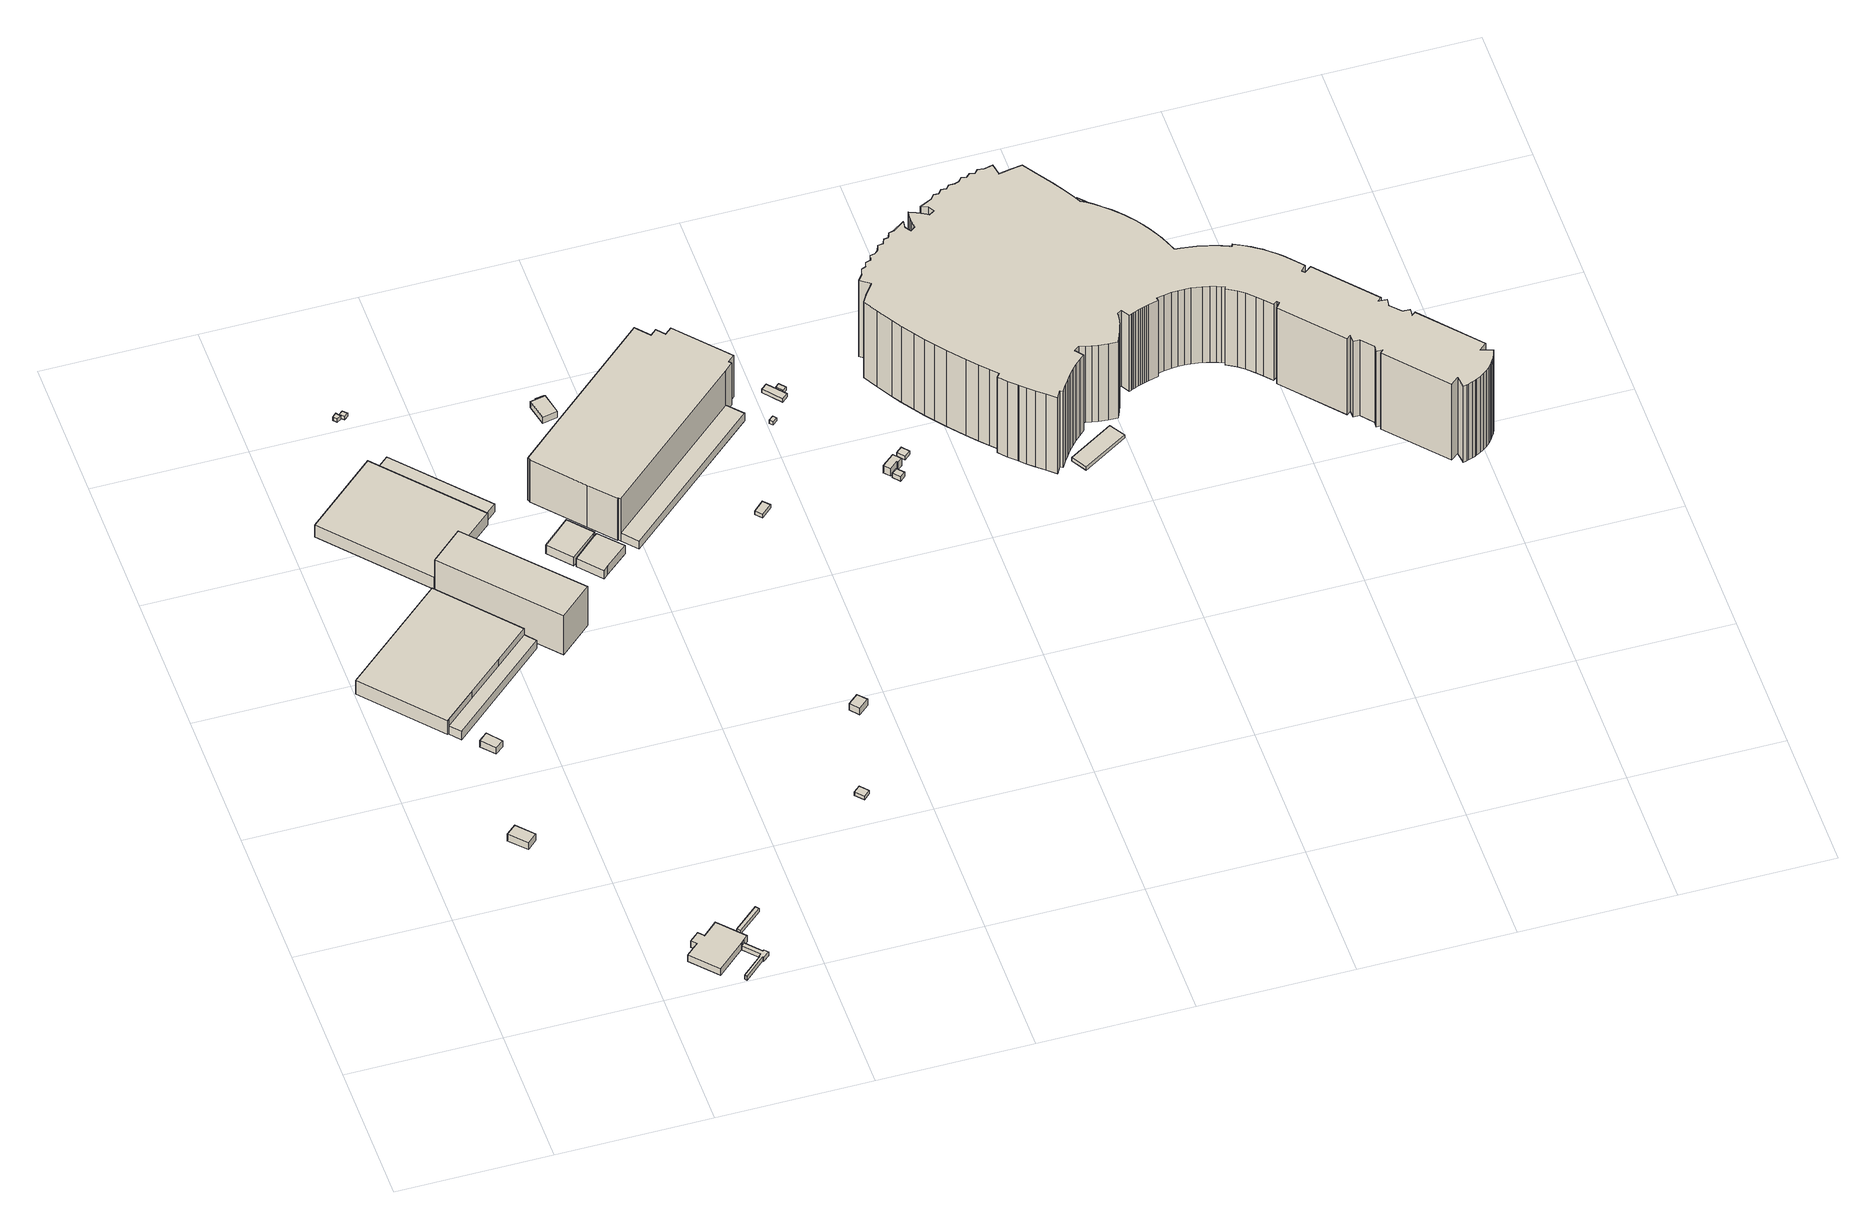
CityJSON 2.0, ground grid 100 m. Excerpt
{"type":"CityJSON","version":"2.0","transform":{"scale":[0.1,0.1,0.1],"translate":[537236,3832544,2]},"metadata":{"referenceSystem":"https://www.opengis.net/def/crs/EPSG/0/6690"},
"CityObjects":{
"building1":{"type":"Building","attributes":{"計測周辺長":45.68,"1/2500図郭":73,"区名":"住之江区","町丁目名称":"南港北３丁目","街区番号":1,"class":"3001","usage":"431","measuredHeight":6,"storeysAboveGround":2,"BuildingDetailAttribute.buildingRoofEdgeArea":121.88,"BuildingDetailAttribute.buildingStructureType":"610","BuildingDetailAttribute.buildingStructureOrgType":"2","BuildingDetailAttribute.detailedUsage":"1720","BuildingDetailAttribute.specifiedBuildingCoverageRate":0.6,"BuildingDetailAttribute.surveyYear":2017,"BuildingHighTideRiskAttribute.description":"1","BuildingHighTideRiskAttribute.rank":"2","BuildingHighTideRiskAttribute.depth":1.26,"BuildingIDAttribute.prefecture":"27","BuildingIDAttribute.city":"27125"},"geometry":[{"type":"Solid","lod":"1","boundaries":[[[[0,1,2,3]],[[2,4,5,3]],[[1,6,4,2]],[[0,7,6,1]],[[3,5,7,0]],[[4,6,7,5]]]]}]},
"building2":{"type":"Building","attributes":{"計測周辺長":37.63,"1/2500図郭":73,"区名":"住之江区","町丁目名称":"南港北２丁目","街区番号":3,"class":"3001","usage":"431","measuredHeight":5.5,"storeysAboveGround":2,"BuildingDetailAttribute.buildingRoofEdgeArea":83.5,"BuildingDetailAttribute.buildingStructureType":"610","BuildingDetailAttribute.buildingStructureOrgType":"2","BuildingDetailAttribute.detailedUsage":"1720","BuildingDetailAttribute.specifiedBuildingCoverageRate":0.6,"BuildingDetailAttribute.surveyYear":2017,"BuildingHighTideRiskAttribute.description":"1","BuildingHighTideRiskAttribute.rank":"2","BuildingHighTideRiskAttribute.depth":1.19,"BuildingIDAttribute.prefecture":"27","BuildingIDAttribute.city":"27125"},"geometry":[{"type":"Solid","lod":"1","boundaries":[[[[8,9,10,11]],[[10,12,13,11]],[[9,14,12,10]],[[8,15,14,9]],[[11,13,15,8]],[[12,14,15,13]]]]}]},
"building3":{"type":"Building","attributes":{"計測周辺長":321.58,"1/2500図郭":73,"区名":"住之江区","町丁目名称":"南港北２丁目","街区番号":3,"class":"3001","usage":"431","measuredHeight":12,"storeysAboveGround":1,"BuildingDetailAttribute.buildingRoofEdgeArea":6398.14,"BuildingDetailAttribute.buildingStructureType":"610","BuildingDetailAttribute.buildingStructureOrgType":"2","BuildingDetailAttribute.detailedUsage":"1720","BuildingDetailAttribute.specifiedBuildingCoverageRate":0.6,"BuildingDetailAttribute.surveyYear":2017,"BuildingHighTideRiskAttribute.description":"1","BuildingHighTideRiskAttribute.rank":"2","BuildingHighTideRiskAttribute.depth":1.08,"BuildingIDAttribute.prefecture":"27","BuildingIDAttribute.city":"27125"},"geometry":[{"type":"Solid","lod":"1","boundaries":[[[[16,17,18,19,20,21,22]],[[21,23,24,22]],[[20,25,23,21]],[[19,26,25,20]],[[18,27,26,19]],[[17,28,27,18]],[[16,29,28,17]],[[22,24,29,16]],[[23,25,26,27,28,29,24]]]]}]},
"building4":{"type":"Building","attributes":{"計測周辺長":321.58,"1/2500図郭":73,"区名":"住之江区","町丁目名称":"南港北２丁目","街区番号":3,"class":"3003","usage":"431","measuredHeight":12,"storeysAboveGround":1,"BuildingDetailAttribute.buildingRoofEdgeArea":6398.14,"BuildingDetailAttribute.buildingStructureType":"610","BuildingDetailAttribute.buildingStructureOrgType":"2","BuildingDetailAttribute.detailedUsage":"1720","BuildingDetailAttribute.specifiedBuildingCoverageRate":0.6,"BuildingDetailAttribute.surveyYear":2017,"BuildingHighTideRiskAttribute.description":"1","BuildingHighTideRiskAttribute.rank":"2","BuildingHighTideRiskAttribute.depth":1.05,"BuildingIDAttribute.prefecture":"27","BuildingIDAttribute.city":"27125"},"geometry":[{"type":"Solid","lod":"1","boundaries":[[[[16,22,17]],[[22,24,28,17]],[[16,29,24,22]],[[17,28,29,16]],[[24,29,28]]]]}]},
"building5":{"type":"Building","attributes":{"区名":"住之江区","町丁目名称":"南港北３丁目","街区番号":1,"class":"3001","usage":"431","measuredHeight":5.7,"storeysAboveGround":1,"BuildingDetailAttribute.buildingRoofEdgeArea":714.57,"BuildingDetailAttribute.buildingStructureType":"610","BuildingDetailAttribute.buildingStructureOrgType":"2","BuildingDetailAttribute.detailedUsage":"1710","BuildingDetailAttribute.specifiedBuildingCoverageRate":0.6,"BuildingDetailAttribute.surveyYear":2017,"BuildingTsunamiRiskAttribute.description":"1","BuildingTsunamiRiskAttribute.rank":"2","BuildingTsunamiRiskAttribute.depth":0.75,"BuildingHighTideRiskAttribute.description":"1","BuildingHighTideRiskAttribute.rank":"3","BuildingHighTideRiskAttribute.depth":3.38,"BuildingIDAttribute.prefecture":"27","BuildingIDAttribute.city":"27125"},"geometry":[{"type":"Solid","lod":"1","boundaries":[[[[30,31,32,33,34,35,36,37,38,39,40]],[[39,41,42,40]],[[38,43,41,39]],[[37,44,43,38]],[[36,45,44,37]],[[35,46,45,36]],[[34,47,46,35]],[[33,48,47,34]],[[32,49,48,33]],[[31,50,49,32]],[[30,51,50,31]],[[40,42,51,30]],[[41,43,44,45,46,47,48,49,50,51,42]]]]}]},
"building6":{"type":"Building","attributes":{"計測周辺長":321.58,"1/2500図郭":73,"区名":"住之江区","町丁目名称":"南港北２丁目","街区番号":3,"class":"3003","usage":"431","measuredHeight":7.2,"storeysAboveGround":1,"BuildingDetailAttribute.buildingRoofEdgeArea":6398.14,"BuildingDetailAttribute.buildingStructureType":"610","BuildingDetailAttribute.buildingStructureOrgType":"2","BuildingDetailAttribute.detailedUsage":"1720","BuildingDetailAttribute.specifiedBuildingCoverageRate":0.6,"BuildingDetailAttribute.surveyYear":2017,"BuildingHighTideRiskAttribute.description":"1","BuildingHighTideRiskAttribute.rank":"2","BuildingHighTideRiskAttribute.depth":0.994,"BuildingIDAttribute.prefecture":"27","BuildingIDAttribute.city":"27125"},"geometry":[{"type":"Solid","lod":"1","boundaries":[[[[52,53,54,55,56]],[[55,57,58,56]],[[54,59,57,55]],[[53,60,59,54]],[[52,61,60,53]],[[56,58,61,52]],[[57,59,60,61,58]]]]}]},
"building7":{"type":"Building","attributes":{"区名":"住之江区","町丁目名称":"南港北３丁目","街区番号":1,"class":"3003","usage":"431","measuredHeight":3.5,"storeysAboveGround":1,"BuildingDetailAttribute.buildingRoofEdgeArea":51.93,"BuildingDetailAttribute.buildingStructureType":"610","BuildingDetailAttribute.buildingStructureOrgType":"2","BuildingDetailAttribute.detailedUsage":"1710","BuildingDetailAttribute.specifiedBuildingCoverageRate":0.6,"BuildingDetailAttribute.surveyYear":2017,"BuildingTsunamiRiskAttribute.description":"1","BuildingTsunamiRiskAttribute.rank":"2","BuildingTsunamiRiskAttribute.depth":0.65,"BuildingHighTideRiskAttribute.description":"1","BuildingHighTideRiskAttribute.rank":"3","BuildingHighTideRiskAttribute.depth":3.28,"BuildingIDAttribute.prefecture":"27","BuildingIDAttribute.city":"27125"},"geometry":[{"type":"Solid","lod":"1","boundaries":[[[[62,63,64,65,66,67,68,69,70,71,72,73,74]],[[73,75,76,74]],[[72,77,75,73]],[[71,78,77,72]],[[70,79,78,71]],[[69,80,79,70]],[[68,81,80,69]],[[67,82,81,68]],[[66,83,82,67]],[[65,84,83,66]],[[64,85,84,65]],[[63,86,85,64]],[[62,87,86,63]],[[74,76,87,62]],[[75,77,78,79,80,81,82,83,84,85,86,87,76]]]]}]},
"building8":{"type":"Building","attributes":{"区名":"住之江区","町丁目名称":"南港北３丁目","街区番号":1,"class":"3003","usage":"431","storeysAboveGround":1,"BuildingDetailAttribute.buildingRoofEdgeArea":70.77,"BuildingDetailAttribute.buildingStructureType":"610","BuildingDetailAttribute.buildingStructureOrgType":"2","BuildingDetailAttribute.detailedUsage":"1710","BuildingDetailAttribute.specifiedBuildingCoverageRate":0.6,"BuildingDetailAttribute.surveyYear":2017,"BuildingTsunamiRiskAttribute.description":"1","BuildingTsunamiRiskAttribute.rank":"2","BuildingTsunamiRiskAttribute.depth":0.75,"BuildingHighTideRiskAttribute.description":"1","BuildingHighTideRiskAttribute.rank":"3","BuildingHighTideRiskAttribute.depth":3.38,"BuildingIDAttribute.prefecture":"27","BuildingIDAttribute.city":"27125"},"geometry":[{"type":"Solid","lod":"1","boundaries":[[[[88,89,90,91]],[[90,92,93,91]],[[89,94,92,90]],[[88,95,94,89]],[[91,93,95,88]],[[92,94,95,93]]]]}]},
"building9":{"type":"Building","attributes":{"計測周辺長":288.19,"1/2500図郭":73,"区名":"住之江区","町丁目名称":"南港北２丁目","街区番号":3,"class":"3001","usage":"431","measuredHeight":10.3,"storeysAboveGround":1,"BuildingDetailAttribute.buildingRoofEdgeArea":5072.19,"BuildingDetailAttribute.buildingStructureType":"610","BuildingDetailAttribute.buildingStructureOrgType":"2","BuildingDetailAttribute.detailedUsage":"1720","BuildingDetailAttribute.specifiedBuildingCoverageRate":0.6,"BuildingDetailAttribute.surveyYear":2017,"BuildingHighTideRiskAttribute.description":"1","BuildingHighTideRiskAttribute.rank":"2","BuildingHighTideRiskAttribute.depth":1.33,"BuildingIDAttribute.prefecture":"27","BuildingIDAttribute.city":"27125"},"geometry":[{"type":"Solid","lod":"1","boundaries":[[[[96,97,98,99]],[[98,100,101,99]],[[97,102,100,98]],[[96,103,102,97]],[[99,101,103,96]],[[100,102,103,101]]]]}]},
"building10":{"type":"Building","attributes":{"計測周辺長":250.54,"1/2500図郭":73,"区名":"住之江区","町丁目名称":"南港北２丁目","街区番号":3,"class":"3002","usage":"431","measuredHeight":34,"storeysAboveGround":4,"BuildingDetailAttribute.buildingRoofEdgeArea":2984.33,"BuildingDetailAttribute.buildingStructureType":"603","BuildingDetailAttribute.buildingStructureOrgType":"3","BuildingDetailAttribute.detailedUsage":"1720","BuildingDetailAttribute.specifiedBuildingCoverageRate":0.6,"BuildingDetailAttribute.surveyYear":2017,"BuildingHighTideRiskAttribute.description":"1","BuildingHighTideRiskAttribute.rank":"2","BuildingHighTideRiskAttribute.depth":0.888,"BuildingIDAttribute.prefecture":"27","BuildingIDAttribute.city":"27125"},"geometry":[{"type":"Solid","lod":"1","boundaries":[[[[104,105,106,107]],[[106,108,109,107]],[[105,110,108,106]],[[104,111,110,105]],[[107,109,111,104]],[[108,110,111,109]]]]}]},
"building11":{"type":"Building","attributes":{"class":"3003","BuildingDetailAttribute.specifiedBuildingCoverageRate":0.6,"BuildingDetailAttribute.surveyYear":2017,"BuildingHighTideRiskAttribute.description":"1","BuildingHighTideRiskAttribute.rank":"2","BuildingHighTideRiskAttribute.depth":1.26,"BuildingIDAttribute.prefecture":"27","BuildingIDAttribute.city":"27125"},"geometry":[{"type":"Solid","lod":"1","boundaries":[[[[112,113,114,115]],[[114,116,117,115]],[[113,118,116,114]],[[112,119,118,113]],[[115,117,119,112]],[[116,118,119,117]]]]}]},
"building12":{"type":"Building","attributes":{"class":"3003","BuildingDetailAttribute.specifiedBuildingCoverageRate":0.6,"BuildingDetailAttribute.surveyYear":2017,"BuildingHighTideRiskAttribute.description":"1","BuildingHighTideRiskAttribute.rank":"2","BuildingHighTideRiskAttribute.depth":1.26,"BuildingIDAttribute.prefecture":"27","BuildingIDAttribute.city":"27125"},"geometry":[{"type":"Solid","lod":"1","boundaries":[[[[120,121,122,123]],[[122,124,125,123]],[[121,126,124,122]],[[120,127,126,121]],[[123,125,127,120]],[[124,126,127,125]]]]}]},
"building13":{"type":"Building","attributes":{"計測周辺長":250.54,"1/2500図郭":73,"区名":"住之江区","町丁目名称":"南港北２丁目","街区番号":3,"class":"3003","usage":"431","measuredHeight":6.4,"storeysAboveGround":4,"BuildingDetailAttribute.buildingRoofEdgeArea":2984.33,"BuildingDetailAttribute.buildingStructureType":"603","BuildingDetailAttribute.buildingStructureOrgType":"3","BuildingDetailAttribute.detailedUsage":"1720","BuildingDetailAttribute.specifiedBuildingCoverageRate":0.6,"BuildingDetailAttribute.surveyYear":2017,"BuildingHighTideRiskAttribute.description":"1","BuildingHighTideRiskAttribute.rank":"2","BuildingHighTideRiskAttribute.depth":0.888,"BuildingIDAttribute.prefecture":"27","BuildingIDAttribute.city":"27125"},"geometry":[{"type":"Solid","lod":"1","boundaries":[[[[128,129,130,131]],[[130,132,133,131]],[[129,134,132,130]],[[128,135,134,129]],[[131,133,135,128]],[[132,134,135,133]]]]}]},
"building14":{"type":"Building","attributes":{"計測周辺長":171.95,"1/2500図郭":73,"区名":"住之江区","町丁目名称":"南港北２丁目","街区番号":3,"class":"3003","usage":"431","measuredHeight":6.9,"storeysAboveGround":1,"BuildingDetailAttribute.buildingRoofEdgeArea":841.66,"BuildingDetailAttribute.buildingStructureType":"610","BuildingDetailAttribute.buildingStructureOrgType":"2","BuildingDetailAttribute.detailedUsage":"1720","BuildingDetailAttribute.specifiedBuildingCoverageRate":0.6,"BuildingDetailAttribute.surveyYear":2017,"BuildingHighTideRiskAttribute.description":"1","BuildingHighTideRiskAttribute.rank":"2","BuildingHighTideRiskAttribute.depth":1.24,"BuildingIDAttribute.prefecture":"27","BuildingIDAttribute.city":"27125"},"geometry":[{"type":"Solid","lod":"1","boundaries":[[[[136,137,138,139]],[[138,140,141,139]],[[137,142,140,138]],[[136,143,142,137]],[[139,141,143,136]],[[140,142,143,141]]]]}]},
"building15":{"type":"Building","attributes":{"計測周辺長":87.34,"1/2500図郭":73,"区名":"住之江区","町丁目名称":"南港北２丁目","街区番号":3,"class":"3001","usage":"431","measuredHeight":7.3,"storeysAboveGround":1,"BuildingDetailAttribute.buildingRoofEdgeArea":470.62,"BuildingDetailAttribute.buildingStructureType":"610","BuildingDetailAttribute.buildingStructureOrgType":"2","BuildingDetailAttribute.detailedUsage":"1720","BuildingDetailAttribute.specifiedBuildingCoverageRate":0.6,"BuildingDetailAttribute.surveyYear":2017,"BuildingHighTideRiskAttribute.description":"1","BuildingHighTideRiskAttribute.rank":"2","BuildingHighTideRiskAttribute.depth":1.23,"BuildingIDAttribute.prefecture":"27","BuildingIDAttribute.city":"27125"},"geometry":[{"type":"Solid","lod":"1","boundaries":[[[[144,145,146,147,148,149]],[[148,150,151,149]],[[147,152,150,148]],[[146,153,152,147]],[[145,154,153,146]],[[144,155,154,145]],[[149,151,155,144]],[[150,152,153,154,155,151]]]]}]},
"building16":{"type":"Building","attributes":{"計測周辺長":86.76,"1/2500図郭":73,"区名":"住之江区","町丁目名称":"南港北２丁目","街区番号":3,"class":"3001","usage":"431","measuredHeight":7.2,"storeysAboveGround":1,"BuildingDetailAttribute.buildingRoofEdgeArea":466.4,"BuildingDetailAttribute.buildingStructureType":"610","BuildingDetailAttribute.buildingStructureOrgType":"2","BuildingDetailAttribute.detailedUsage":"1720","BuildingDetailAttribute.specifiedBuildingCoverageRate":0.6,"BuildingDetailAttribute.surveyYear":2017,"BuildingHighTideRiskAttribute.description":"1","BuildingHighTideRiskAttribute.rank":"2","BuildingHighTideRiskAttribute.depth":0.967,"BuildingIDAttribute.prefecture":"27","BuildingIDAttribute.city":"27125"},"geometry":[{"type":"Solid","lod":"1","boundaries":[[[[156,157,158,159,160,161]],[[160,162,163,161]],[[159,164,162,160]],[[158,165,164,159]],[[157,166,165,158]],[[156,167,166,157]],[[161,163,167,156]],[[162,164,165,166,167,163]]]]}]},
"building17":{"type":"Building","attributes":{"class":"3001","BuildingDetailAttribute.specifiedBuildingCoverageRate":0.6,"BuildingDetailAttribute.surveyYear":2017,"BuildingTsunamiRiskAttribute.description":"1","BuildingTsunamiRiskAttribute.rank":"1","BuildingTsunamiRiskAttribute.depth":0.38,"BuildingHighTideRiskAttribute.description":"1","BuildingHighTideRiskAttribute.rank":"2","BuildingHighTideRiskAttribute.depth":2.99,"BuildingIDAttribute.prefecture":"27","BuildingIDAttribute.city":"27125"},"geometry":[{"type":"Solid","lod":"1","boundaries":[[[[168,169,170,171]],[[170,172,173,171]],[[169,174,172,170]],[[168,175,174,169]],[[171,173,175,168]],[[172,174,175,173]]]]}]},
"building18":{"type":"Building","attributes":{"class":"3001","measuredHeight":5.4,"BuildingDetailAttribute.specifiedBuildingCoverageRate":0.6,"BuildingDetailAttribute.surveyYear":2017,"BuildingHighTideRiskAttribute.description":"1","BuildingHighTideRiskAttribute.rank":"2","BuildingHighTideRiskAttribute.depth":1.1,"BuildingIDAttribute.prefecture":"27","BuildingIDAttribute.city":"27125"},"geometry":[{"type":"Solid","lod":"1","boundaries":[[[[176,177,178,179]],[[178,180,181,179]],[[177,182,180,178]],[[176,183,182,177]],[[179,181,183,176]],[[180,182,183,181]]]]}]},
"building19":{"type":"Building","attributes":{"class":"3001","BuildingDetailAttribute.specifiedBuildingCoverageRate":0.6,"BuildingDetailAttribute.surveyYear":2017,"BuildingHighTideRiskAttribute.description":"1","BuildingHighTideRiskAttribute.rank":"2","BuildingHighTideRiskAttribute.depth":1.33,"BuildingIDAttribute.prefecture":"27","BuildingIDAttribute.city":"27125"},"geometry":[{"type":"Solid","lod":"1","boundaries":[[[[184,185,186,187]],[[186,188,189,187]],[[185,190,188,186]],[[184,191,190,185]],[[187,189,191,184]],[[188,190,191,189]]]]}]},
"building20":{"type":"Building","attributes":{"class":"3001","measuredHeight":5.6,"BuildingDetailAttribute.specifiedBuildingCoverageRate":0.6,"BuildingDetailAttribute.surveyYear":2017,"BuildingHighTideRiskAttribute.description":"1","BuildingHighTideRiskAttribute.rank":"2","BuildingHighTideRiskAttribute.depth":2.12,"BuildingIDAttribute.prefecture":"27","BuildingIDAttribute.city":"27125"},"geometry":[{"type":"Solid","lod":"1","boundaries":[[[[192,193,194,195]],[[194,196,197,195]],[[193,198,196,194]],[[192,199,198,193]],[[195,197,199,192]],[[196,198,199,197]]]]}]},
"building21":{"type":"Building","attributes":{"計測周辺長":424.72,"1/2500図郭":73,"区名":"住之江区","町丁目名称":"南港北２丁目","街区番号":3,"class":"3002","usage":"431","measuredHeight":36.4,"storeysAboveGround":5,"BuildingDetailAttribute.buildingRoofEdgeArea":10149.91,"BuildingDetailAttribute.buildingStructureType":"603","BuildingDetailAttribute.buildingStructureOrgType":"3","BuildingDetailAttribute.detailedUsage":"1720","BuildingDetailAttribute.specifiedBuildingCoverageRate":0.6,"BuildingDetailAttribute.surveyYear":2017,"BuildingHighTideRiskAttribute.description":"1","BuildingHighTideRiskAttribute.rank":"2","BuildingHighTideRiskAttribute.depth":0.842,"BuildingIDAttribute.prefecture":"27","BuildingIDAttribute.city":"27125"},"geometry":[{"type":"Solid","lod":"1","boundaries":[[[[200,201,202,203,204,205,206,207,208,209,210,211,212,213,214,215,216]],[[215,217,218,216]],[[214,219,217,215]],[[213,220,219,214]],[[212,221,220,213]],[[211,222,221,212]],[[210,223,222,211]],[[209,224,223,210]],[[208,225,224,209]],[[207,226,225,208]],[[206,227,226,207]],[[205,228,227,206]],[[204,229,228,205]],[[203,230,229,204]],[[202,231,230,203]],[[201,232,231,202]],[[200,233,232,201]],[[216,218,233,200]],[[217,219,220,221,222,223,224,225,226,227,228,229,230,231,232,233,218]]]]}]},
"building22":{"type":"Building","attributes":{"計測周辺長":424.72,"1/2500図郭":73,"区名":"住之江区","町丁目名称":"南港北２丁目","街区番号":3,"class":"3003","usage":"431","measuredHeight":6.7,"storeysAboveGround":5,"BuildingDetailAttribute.buildingRoofEdgeArea":10149.91,"BuildingDetailAttribute.buildingStructureType":"603","BuildingDetailAttribute.buildingStructureOrgType":"3","BuildingDetailAttribute.detailedUsage":"1720","BuildingDetailAttribute.specifiedBuildingCoverageRate":0.6,"BuildingDetailAttribute.surveyYear":2017,"BuildingHighTideRiskAttribute.description":"1","BuildingHighTideRiskAttribute.rank":"2","BuildingHighTideRiskAttribute.depth":0.828,"BuildingIDAttribute.prefecture":"27","BuildingIDAttribute.city":"27125"},"geometry":[{"type":"Solid","lod":"1","boundaries":[[[[216,234,235,200]],[[235,236,237,200]],[[234,238,236,235]],[[216,239,238,234]],[[200,237,239,216]],[[236,238,239,237]]]]}]},
"building23":{"type":"Building","attributes":{"class":"3003","BuildingDetailAttribute.specifiedBuildingCoverageRate":0.6,"BuildingDetailAttribute.surveyYear":2017,"BuildingHighTideRiskAttribute.description":"1","BuildingHighTideRiskAttribute.rank":"2","BuildingHighTideRiskAttribute.depth":0.868,"BuildingIDAttribute.prefecture":"27","BuildingIDAttribute.city":"27125"},"geometry":[{"type":"Solid","lod":"1","boundaries":[[[[240,241,242,243]],[[242,244,245,243]],[[241,246,244,242]],[[240,247,246,241]],[[243,245,247,240]],[[244,246,247,245]]]]}]},
"building24":{"type":"Building","attributes":{"class":"3001","BuildingDetailAttribute.specifiedBuildingCoverageRate":0.6,"BuildingDetailAttribute.surveyYear":2017,"BuildingHighTideRiskAttribute.description":"1","BuildingHighTideRiskAttribute.rank":"2","BuildingHighTideRiskAttribute.depth":0.895,"BuildingIDAttribute.prefecture":"27","BuildingIDAttribute.city":"27125"},"geometry":[{"type":"Solid","lod":"1","boundaries":[[[[248,249,250,251]],[[250,252,253,251]],[[249,254,252,250]],[[248,255,254,249]],[[251,253,255,248]],[[252,254,255,253]]]]}]},
"building25":{"type":"Building","attributes":{"class":"3001","BuildingDetailAttribute.specifiedBuildingCoverageRate":0.6,"BuildingDetailAttribute.surveyYear":2017,"BuildingHighTideRiskAttribute.description":"1","BuildingHighTideRiskAttribute.rank":"2","BuildingHighTideRiskAttribute.depth":0.813,"BuildingIDAttribute.prefecture":"27","BuildingIDAttribute.city":"27125"},"geometry":[{"type":"Solid","lod":"1","boundaries":[[[[256,257,258,259]],[[258,260,261,259]],[[257,262,260,258]],[[256,263,262,257]],[[259,261,263,256]],[[260,262,263,261]]]]}]},
"building26":{"type":"Building","attributes":{"class":"3001","measuredHeight":3.1,"BuildingDetailAttribute.specifiedBuildingCoverageRate":0.6,"BuildingDetailAttribute.surveyYear":2017,"BuildingHighTideRiskAttribute.description":"1","BuildingHighTideRiskAttribute.rank":"2","BuildingHighTideRiskAttribute.depth":0.831,"BuildingIDAttribute.prefecture":"27","BuildingIDAttribute.city":"27125"},"geometry":[{"type":"Solid","lod":"1","boundaries":[[[[264,265,266,267]],[[266,268,269,267]],[[265,270,268,266]],[[264,271,270,265]],[[267,269,271,264]],[[268,270,271,269]]]]}]},
"building27":{"type":"Building","attributes":{"class":"3001","measuredHeight":3.9,"BuildingDetailAttribute.specifiedBuildingCoverageRate":0.6,"BuildingDetailAttribute.surveyYear":2017,"BuildingHighTideRiskAttribute.description":"1","BuildingHighTideRiskAttribute.rank":"1","BuildingHighTideRiskAttribute.depth":0.334,"BuildingIDAttribute.prefecture":"27","BuildingIDAttribute.city":"27125"},"geometry":[{"type":"Solid","lod":"1","boundaries":[[[[272,273,274,275]],[[274,276,277,275]],[[273,278,276,274]],[[272,279,278,273]],[[275,277,279,272]],[[276,278,279,277]]]]}]},
"building28":{"type":"Building","attributes":{"class":"3001","measuredHeight":6.5,"BuildingDetailAttribute.specifiedBuildingCoverageRate":0.6,"BuildingDetailAttribute.surveyYear":2017,"BuildingHighTideRiskAttribute.description":"1","BuildingHighTideRiskAttribute.rank":"1","BuildingHighTideRiskAttribute.depth":0.334,"BuildingIDAttribute.prefecture":"27","BuildingIDAttribute.city":"27125"},"geometry":[{"type":"Solid","lod":"1","boundaries":[[[[280,281,282,283,284,285]],[[284,286,287,285]],[[283,288,286,284]],[[282,289,288,283]],[[281,290,289,282]],[[280,291,290,281]],[[285,287,291,280]],[[286,288,289,290,291,287]]]]}]},
"building29":{"type":"Building","attributes":{"class":"3001","BuildingDetailAttribute.specifiedBuildingCoverageRate":0.6,"BuildingDetailAttribute.surveyYear":2017,"BuildingHighTideRiskAttribute.description":"1","BuildingHighTideRiskAttribute.rank":"1","BuildingHighTideRiskAttribute.depth":0.349,"BuildingIDAttribute.prefecture":"27","BuildingIDAttribute.city":"27125"},"geometry":[{"type":"Solid","lod":"1","boundaries":[[[[292,293,294,295]],[[294,296,297,295]],[[293,298,296,294]],[[292,299,298,293]],[[295,297,299,292]],[[296,298,299,297]]]]}]},
"building30":{"type":"Building","attributes":{"計測周辺長":115.36,"1/2500図郭":73,"区名":"住之江区","町丁目名称":"南港北２丁目","街区番号":1,"class":"3003","usage":"402","measuredHeight":11.5,"storeysAboveGround":10,"BuildingDetailAttribute.buildingRoofEdgeArea":506.65,"BuildingDetailAttribute.buildingStructureType":"603","BuildingDetailAttribute.buildingStructureOrgType":"3","BuildingDetailAttribute.detailedUsage":"1220","BuildingDetailAttribute.specifiedBuildingCoverageRate":0.6,"BuildingDetailAttribute.surveyYear":2017,"BuildingHighTideRiskAttribute.description":"1","BuildingHighTideRiskAttribute.rank":"2","BuildingHighTideRiskAttribute.depth":0.93,"BuildingIDAttribute.prefecture":"27","BuildingIDAttribute.city":"27125"},"geometry":[{"type":"Solid","lod":"1","boundaries":[[[[300,301,302,303,304,305,306,307,308,309,310,311,312,313,314,315,316,317,318,319]],[[318,320,321,319]],[[317,322,320,318]],[[316,323,322,317]],[[315,324,323,316]],[[314,325,324,315]],[[313,326,325,314]],[[312,327,326,313]],[[311,328,327,312]],[[310,329,328,311]],[[309,330,329,310]],[[308,331,330,309]],[[307,332,331,308]],[[306,333,332,307]],[[305,334,333,306]],[[304,335,334,305]],[[303,336,335,304]],[[302,337,336,303]],[[301,338,337,302]],[[300,339,338,301]],[[319,321,339,300]],[[320,322,323,324,325,326,327,328,329,330,331,332,333,334,335,336,337,338,339,321]]]]}]},
"building31":{"type":"Building","attributes":{"class":"3003","BuildingDetailAttribute.specifiedBuildingCoverageRate":0.6,"BuildingDetailAttribute.surveyYear":2017,"BuildingHighTideRiskAttribute.description":"1","BuildingHighTideRiskAttribute.rank":"2","BuildingHighTideRiskAttribute.depth":2.65,"BuildingIDAttribute.prefecture":"27","BuildingIDAttribute.city":"27125"},"geometry":[{"type":"Solid","lod":"1","boundaries":[[[[340,341,342,343]],[[342,344,345,343]],[[341,346,344,342]],[[340,347,346,341]],[[343,345,347,340]],[[344,346,347,345]]]]}]},
"building32":{"type":"Building","attributes":{"計測周辺長":1168.47,"1/2500図郭":74,"区名":"住之江区","町丁目名称":"南港北２丁目","街区番号":1,"class":"3002","usage":"402","measuredHeight":66,"storeysAboveGround":12,"BuildingDetailAttribute.buildingRoofEdgeArea":29491.3,"BuildingDetailAttribute.buildingStructureType":"603","BuildingDetailAttribute.buildingStructureOrgType":"3","BuildingDetailAttribute.detailedUsage":"1220","BuildingDetailAttribute.specifiedBuildingCoverageRate":0.6,"BuildingDetailAttribute.surveyYear":2017,"BuildingHighTideRiskAttribute.description":"1","BuildingHighTideRiskAttribute.rank":"2","BuildingHighTideRiskAttribute.depth":2.41,"BuildingIDAttribute.prefecture":"27","BuildingIDAttribute.city":"27125"},"geometry":[{"type":"Solid","lod":"1","boundaries":[[[[348,349,350,351,352,353,354,355,356,357,358,359,360,361,362,363,364,365,366,367,368,369,370,371,372,373,374,375,376,377,378,379,380,381,382,383,384,385,386,387,388,389,390,391,392,393,394,395,396,397,398,399,400,401,402,403,404,405,406,407,408,409,410,411,412,413,414,415,416,417,418,419,420,421,422,423,424,425,426,427,428,429,430,431,432,433,434,435,436,437,438,439,440,441,442,443,444,445,446,447,448,449,450,451,452,453,454,455,456,457,458,459,460,461,462,463,464,465,466,467,468,469,470,471,472,473,474,475,476,477,478,479,480,481,482,483,484,485,486,487,488,489,490,491,492,493,494,495,496,497,498,499,500,501,502,503,504,505,506,507,508,509,510,511,512,513,514,515,516,517,518,519,520,521,522,523,524,525,526,527,528,529,530,531,532,533,534,535,536,537,538,539,540,541,542,543,544,545,546,547,548,549,550,551,552,553]],[[552,554,555,553]],[[551,556,554,552]],[[550,557,556,551]],[[549,558,557,550]],[[548,559,558,549]],[[547,560,559,548]],[[546,561,560,547]],[[545,562,561,546]],[[544,563,562,545]],[[543,564,563,544]],[[542,565,564,543]],[[541,566,565,542]],[[540,567,566,541]],[[539,568,567,540]],[[538,569,568,539]],[[537,570,569,538]],[[536,571,570,537]],[[535,572,571,536]],[[534,573,572,535]],[[533,574,573,534]],[[532,575,574,533]],[[531,576,575,532]],[[530,577,576,531]],[[529,578,577,530]],[[528,579,578,529]],[[527,580,579,528]],[[526,581,580,527]],[[525,582,581,526]],[[524,583,582,525]],[[523,584,583,524]],[[522,585,584,523]],[[521,586,585,522]],[[520,587,586,521]],[[519,588,587,520]],[[518,589,588,519]],[[517,590,589,518]],[[516,591,590,517]],[[515,592,591,516]],[[514,593,592,515]],[[513,594,593,514]],[[512,595,594,513]],[[511,596,595,512]],[[510,597,596,511]],[[509,598,597,510]],[[508,599,598,509]],[[507,600,599,508]],[[506,601,600,507]],[[505,602,601,506]],[[504,603,602,505]],[[503,604,603,504]],[[502,605,604,503]],[[501,606,605,502]],[[500,607,606,501]],[[499,608,607,500]],[[498,609,608,499]],[[497,610,609,498]],[[496,611,610,497]],[[495,612,611,496]],[[494,613,612,495]],[[493,614,613,494]],[[492,615,614,493]],[[491,616,615,492]],[[490,617,616,491]],[[489,618,617,490]],[[488,619,618,489]],[[487,620,619,488]],[[486,621,620,487]],[[485,622,621,486]],[[484,623,622,485]],[[483,624,623,484]],[[482,625,624,483]],[[481,626,625,482]],[[480,627,626,481]],[[479,628,627,480]],[[478,629,628,479]],[[477,630,629,478]],[[476,631,630,477]],[[475,632,631,476]],[[474,633,632,475]],[[473,634,633,474]],[[472,635,634,473]],[[471,636,635,472]],[[470,637,636,471]],[[469,638,637,470]],[[468,639,638,469]],[[467,640,639,468]],[[466,641,640,467]],[[465,642,641,466]],[[464,643,642,465]],[[463,644,643,464]],[[462,645,644,463]],[[461,646,645,462]],[[460,647,646,461]],[[459,648,647,460]],[[458,649,648,459]],[[457,650,649,458]],[[456,651,650,457]],[[455,652,651,456]],[[454,653,652,455]],[[453,654,653,454]],[[452,655,654,453]],[[451,656,655,452]],[[450,657,656,451]],[[449,658,657,450]],[[448,659,658,449]],[[447,660,659,448]],[[446,661,660,447]],[[445,662,661,446]],[[444,663,662,445]],[[443,664,663,444]],[[442,665,664,443]],[[441,666,665,442]],[[440,667,666,441]],[[439,668,667,440]],[[438,669,668,439]],[[437,670,669,438]],[[436,671,670,437]],[[435,672,671,436]],[[434,673,672,435]],[[433,674,673,434]],[[432,675,674,433]],[[431,676,675,432]],[[430,677,676,431]],[[429,678,677,430]],[[428,679,678,429]],[[427,680,679,428]],[[426,681,680,427]],[[425,682,681,426]],[[424,683,682,425]],[[423,684,683,424]],[[422,685,684,423]],[[421,686,685,422]],[[420,687,686,421]],[[419,688,687,420]],[[418,689,688,419]],[[417,690,689,418]],[[416,691,690,417]],[[415,692,691,416]],[[414,693,692,415]],[[413,694,693,414]],[[412,695,694,413]],[[411,696,695,412]],[[410,697,696,411]],[[409,698,697,410]],[[408,699,698,409]],[[407,700,699,408]],[[406,701,700,407]],[[405,702,701,406]],[[404,703,702,405]],[[403,704,703,404]],[[402,705,704,403]],[[401,706,705,402]],[[400,707,706,401]],[[399,708,707,400]],[[398,709,708,399]],[[397,710,709,398]],[[396,711,710,397]],[[395,712,711,396]],[[394,713,712,395]],[[393,714,713,394]],[[392,715,714,393]],[[391,716,715,392]],[[390,717,716,391]],[[389,718,717,390]],[[388,719,718,389]],[[387,720,719,388]],[[386,721,720,387]],[[385,722,721,386]],[[384,723,722,385]],[[383,724,723,384]],[[382,725,724,383]],[[381,726,725,382]],[[380,727,726,381]],[[379,728,727,380]],[[378,729,728,379]],[[377,730,729,378]],[[376,731,730,377]],[[375,732,731,376]],[[374,733,732,375]],[[373,734,733,374]],[[372,735,734,373]],[[371,736,735,372]],[[370,737,736,371]],[[369,738,737,370]],[[368,739,738,369]],[[367,740,739,368]],[[366,741,740,367]],[[365,742,741,366]],[[364,743,742,365]],[[363,744,743,364]],[[362,745,744,363]],[[361,746,745,362]],[[360,747,746,361]],[[359,748,747,360]],[[358,749,748,359]],[[357,750,749,358]],[[356,751,750,357]],[[355,752,751,356]],[[354,753,752,355]],[[353,754,753,354]],[[352,755,754,353]],[[351,756,755,352]],[[350,757,756,351]],[[349,758,757,350]],[[348,759,758,349]],[[553,555,759,348]],[[554,556,557,558,559,560,561,562,563,564,565,566,567,568,569,570,571,572,573,574,575,576,577,578,579,580,581,582,583,584,585,586,587,588,589,590,591,592,593,594,595,596,597,598,599,600,601,602,603,604,605,606,607,608,609,610,611,612,613,614,615,616,617,618,619,620,621,622,623,624,625,626,627,628,629,630,631,632,633,634,635,636,637,638,639,640,641,642,643,644,645,646,647,648,649,650,651,652,653,654,655,656,657,658,659,660,661,662,663,664,665,666,667,668,669,670,671,672,673,674,675,676,677,678,679,680,681,682,683,684,685,686,687,688,689,690,691,692,693,694,695,696,697,698,699,700,701,702,703,704,705,706,707,708,709,710,711,712,713,714,715,716,717,718,719,720,721,722,723,724,725,726,727,728,729,730,731,732,733,734,735,736,737,738,739,740,741,742,743,744,745,746,747,748,749,750,751,752,753,754,755,756,757,758,759,555]]]]}]},
"building33":{"type":"Building","attributes":{"計測周辺長":97.94,"1/2500図郭":74,"区名":"住之江区","町丁目名称":"南港北２丁目","街区番号":1,"class":"3003","usage":"431","measuredHeight":15,"storeysAboveGround":2,"BuildingDetailAttribute.buildingRoofEdgeArea":301.81,"BuildingDetailAttribute.buildingStructureType":"610","BuildingDetailAttribute.buildingStructureOrgType":"2","BuildingDetailAttribute.detailedUsage":"1710","BuildingDetailAttribute.specifiedBuildingCoverageRate":0.6,"BuildingDetailAttribute.surveyYear":2017,"BuildingHighTideRiskAttribute.description":"1","BuildingHighTideRiskAttribute.rank":"2","BuildingHighTideRiskAttribute.depth":0.63,"BuildingIDAttribute.prefecture":"27","BuildingIDAttribute.city":"27125"},"geometry":[{"type":"Solid","lod":"1","boundaries":[[[[760,761,762,763,764,765,766,767,768]],[[767,769,770,768]],[[766,771,769,767]],[[765,772,771,766]],[[764,773,772,765]],[[763,774,773,764]],[[762,775,774,763]],[[761,776,775,762]],[[760,777,776,761]],[[768,770,777,760]],[[769,771,772,773,774,775,776,777,770]]]]}]},
"building34":{"type":"Building","attributes":{"name":"トレードセンター前駅","計測周辺長":326.81,"1/2500図郭":74,"区名":"住之江区","町丁目名称":"南港北２丁目","街区番号":1,"class":"3001","usage":"431","measuredHeight":16.2,"storeysAboveGround":3,"BuildingDetailAttribute.buildingRoofEdgeArea":1132.83,"BuildingDetailAttribute.buildingStructureType":"603","BuildingDetailAttribute.buildingStructureOrgType":"3","BuildingDetailAttribute.detailedUsage":"1710","BuildingDetailAttribute.specifiedBuildingCoverageRate":0.6,"BuildingDetailAttribute.surveyYear":2017,"BuildingHighTideRiskAttribute.description":"1","BuildingHighTideRiskAttribute.rank":"2","BuildingHighTideRiskAttribute.depth":1.38,"BuildingIDAttribute.prefecture":"27","BuildingIDAttribute.city":"27125"},"geometry":[{"type":"Solid","lod":"1","boundaries":[[[[778,779,780,781,782,783,784,785,786,787,788,789,790,791,792,793,794,795,796]],[[795,797,798,796]],[[794,799,797,795]],[[793,800,799,794]],[[792,801,800,793]],[[791,802,801,792]],[[790,803,802,791]],[[789,804,803,790]],[[788,805,804,789]],[[787,806,805,788]],[[786,807,806,787]],[[785,808,807,786]],[[784,809,808,785]],[[783,810,809,784]],[[782,811,810,783]],[[781,812,811,782]],[[780,813,812,781]],[[779,814,813,780]],[[778,815,814,779]],[[796,798,815,778]],[[797,799,800,801,802,803,804,805,806,807,808,809,810,811,812,813,814,815,798]]]]}]}
},
"vertices":[
[500,1497,27],[564,1553,27],[660,1449,27],[599,1391,27],[660,1449,87],[599,1391,87],[564,1553,87],[500,1497,87],
[575,2273,29],[629,2323,29],[705,2231,29],[651,2188,29],[705,2231,84],[651,2188,84],[629,2323,84],[575,2273,84],
[428,2429,31],[429,2428,31],[423,2424,31],[1,2904,31],[660,3483,31],[1082,3002,31],[863,2809,31],[1082,3002,151],[863,2809,151],[660,3483,151],[1,2904,151],[423,2424,151],[429,2428,151],[428,2429,151],
[1383,90,7],[1231,258,7],[1312,331,7],[1283,362,7],[1342,414,7],[1375,378,7],[1468,462,7],[1615,300,7],[1586,274,7],[1571,260,7],[1565,254,7],[1571,260,63],[1565,254,63],[1586,274,63],[1615,300,63],[1468,462,63],[1375,378,63],[1342,414,63],[1283,362,63],[1312,331,63],[1231,258,63],[1383,90,63],
[863,2809,30],[1080,3000,30],[1138,2933,30],[489,2359,30],[429,2428,30],[489,2359,102],[429,2428,102],[1138,2933,102],[1080,3000,102],[863,2809,102],
[1571,260,3],[1586,274,3],[1674,177,3],[1681,184,3],[1703,160,3],[1662,124,3],[1657,129,3],[1522,8,3],[1510,22,3],[1642,141,3],[1639,145,3],[1652,157,3],[1565,254,3],[1652,157,38],[1565,254,38],[1639,145,38],[1642,141,38],[1510,22,38],[1522,8,38],[1657,129,38],[1662,124,38],[1703,160,38],[1681,184,38],[1674,177,38],[1586,274,38],[1571,260,38],
[1580,395,7],[1739,534,7],[1757,513,7],[1598,374,7],[1757,513,37],[1598,374,37],[1739,534,37],[1580,395,37],
[156,4198,29],[614,4602,29],[1163,3980,29],[704,3576,29],[1163,3980,132],[704,3576,132],[614,4602,132],[156,4198,132],
[680,3498,32],[886,3683,32],[1482,3019,32],[1274,2834,32],[1482,3019,371],[1274,2834,371],[886,3683,371],[680,3498,371],
[545,5069,30],[569,5092,30],[592,5062,30],[565,5042,30],[592,5062,60],[565,5042,60],[569,5092,60],[545,5069,60],
[587,5077,30],[612,5097,30],[637,5072,30],[612,5052,30],[637,5072,60],[612,5052,60],[612,5097,60],[587,5077,60],
[944,3618,33],[1008,3674,33],[1420,3206,33],[1361,3155,33],[1420,3206,97],[1361,3155,97],[1008,3674,97],[944,3618,97],
[657,4555,29],[741,4629,29],[1237,4069,29],[1150,3995,29],[1237,4069,97],[1150,3995,97],[741,4629,97],[657,4555,97],
[1550,3506,31],[1423,3652,31],[1601,3814,31],[1721,3677,31],[1731,3666,31],[1721,3657,31],[1731,3666,104],[1721,3657,104],[1721,3677,104],[1601,3814,104],[1423,3652,104],[1550,3506,104],
[1691,3350,31],[1563,3496,31],[1721,3640,31],[1740,3654,31],[1871,3509,31],[1723,3381,31],[1871,3509,103],[1723,3381,103],[1740,3654,103],[1721,3640,103],[1563,3496,103],[1691,3350,103],
[2581,1243,10],[2622,1281,10],[2669,1229,10],[2628,1191,10],[2669,1229,40],[2628,1191,40],[2622,1281,40],[2581,1243,40],
[1694,4813,29],[1792,4833,29],[1823,4688,29],[1724,4668,29],[1823,4688,83],[1724,4668,83],[1792,4833,83],[1694,4813,83],
[1735,4849,28],[1792,4859,28],[1797,4838,28],[1740,4827,28],[1797,4838,58],[1740,4827,58],[1792,4859,58],[1735,4849,58],
[2759,1906,19],[2825,1963,19],[2874,1907,19],[2808,1850,19],[2874,1907,75],[2808,1850,75],[2825,1963,75],[2759,1906,75],
[1876,3616,32],[1866,3628,32],[1861,3624,32],[1720,3783,32],[1457,4081,32],[1461,4085,32],[1451,4099,32],[1714,4335,32],[2374,4920,32],[2452,4831,32],[2491,4867,32],[2537,4814,32],[2582,4852,32],[2869,4527,32],[2827,4488,32],[2841,4470,32],[2786,4421,32],[2841,4470,396],[2786,4421,396],[2827,4488,396],[2869,4527,396],[2582,4852,396],[2537,4814,396],[2491,4867,396],[2452,4831,396],[2374,4920,396],[1714,4335,396],[1451,4099,396],[1461,4085,396],[1457,4081,396],[1720,3783,396],[1861,3624,396],[1866,3628,396],[1876,3616,396],
[2873,4324,32],[1962,3518,32],[1962,3518,99],[1876,3616,99],[2873,4324,99],[2786,4421,99],
[2700,3578,34],[2768,3641,34],[2805,3599,34],[2737,3536,34],[2805,3599,64],[2737,3536,64],[2768,3641,64],[2700,3578,64],
[3006,4259,33],[3036,4284,33],[3054,4263,33],[3025,4238,33],[3054,4263,63],[3025,4238,63],[3036,4284,63],[3006,4259,63],
[3039,4510,34],[3077,4542,34],[3173,4430,34],[3135,4397,34],[3173,4430,64],[3135,4397,64],[3077,4542,64],[3039,4510,64],
[3123,4501,34],[3148,4523,34],[3183,4483,34],[3157,4461,34],[3183,4483,65],[3157,4461,65],[3148,4523,65],[3123,4501,65],
[3569,3617,35],[3604,3644,35],[3642,3602,35],[3608,3573,35],[3642,3602,74],[3608,3573,74],[3604,3644,74],[3569,3617,74],
[3530,3667,37],[3610,3736,37],[3650,3690,37],[3623,3666,37],[3616,3674,37],[3564,3628,37],[3616,3674,102],[3564,3628,102],[3623,3666,102],[3650,3690,102],[3610,3736,102],[3530,3667,102],
[3647,3775,37],[3687,3808,37],[3725,3761,37],[3685,3728,37],[3725,3761,67],[3685,3728,67],[3687,3808,67],[3647,3775,67],
[3948,5165,24],[3972,5202,24],[3994,5224,24],[4027,5248,24],[4060,5266,24],[4091,5276,24],[4133,5283,24],[4214,5098,24],[4258,5080,24],[4281,5041,24],[4247,5020,24],[4214,5040,24],[4172,5061,24],[4131,5077,24],[4129,5037,24],[4128,4993,24],[4132,4949,24],[4101,4927,24],[4075,4966,24],[4080,5013,24],[4075,4966,139],[4080,5013,139],[4101,4927,139],[4132,4949,139],[4128,4993,139],[4129,5037,139],[4131,5077,139],[4172,5061,139],[4214,5040,139],[4247,5020,139],[4281,5041,139],[4258,5080,139],[4214,5098,139],[4133,5283,139],[4091,5276,139],[4060,5266,139],[4027,5248,139],[3994,5224,139],[3972,5202,139],[3948,5165,139],
[4631,3442,14],[4926,3623,14],[4987,3524,14],[4692,3343,14],[4987,3524,44],[4692,3343,44],[4926,3623,44],[4631,3442,44],
[4318,5168,14],[4350,5166,14],[4372,5195,14],[4406,5190,14],[4427,5216,14],[4465,5214,14],[4493,5224,14],[4515,5251,14],[4550,5245,14],[4573,5267,14],[4606,5260,14],[4628,5284,14],[4670,5278,14],[4724,5291,14],[4739,5212,14],[4774,5218,14],[4818,5227,14],[4892,5238,14],[4948,5153,14],[4989,5092,14],[5018,5048,14],[5047,5002,14],[5076,4955,14],[5101,4912,14],[5130,4855,14],[5163,4836,14],[5196,4812,14],[5225,4788,14],[5245,4770,14],[5255,4761,14],[5288,4731,14],[5318,4700,14],[5326,4692,14],[5346,4670,14],[5373,4637,14],[5400,4604,14],[5428,4561,14],[5455,4516,14],[5485,4463,14],[5506,4419,14],[5528,4364,14],[5546,4314,14],[5587,4310,14],[5635,4303,14],[5685,4296,14],[5714,4288,14],[5755,4278,14],[5785,4269,14],[5827,4254,14],[5880,4232,14],[5888,4248,14],[5947,4219,14],[5987,4194,14],[6019,4172,14],[6046,4155,14],[6075,4131,14],[6109,4102,14],[6145,4068,14],[6182,4027,14],[6248,3952,14],[6213,3916,14],[6230,3899,14],[6276,3933,14],[6599,3565,14],[6574,3546,14],[6630,3542,14],[6622,3493,14],[6686,3425,14],[6735,3422,14],[6730,3373,14],[6754,3392,14],[7078,3024,14],[7032,2983,14],[7108,2957,14],[7097,2927,14],[7084,2899,14],[7069,2873,14],[7056,2852,14],[7035,2829,14],[7013,2808,14],[6989,2789,14],[6964,2774,14],[6936,2759,14],[6926,2755,14],[6907,2747,14],[6879,2737,14],[6869,2735,14],[6845,2730,14],[6834,2808,14],[6784,2767,14],[6458,3136,14],[6479,3158,14],[6438,3159,14],[6441,3198,14],[6374,3277,14],[6332,3277,14],[6331,3327,14],[6306,3306,14],[5981,3675,14],[6010,3709,14],[5997,3724,14],[5972,3705,14],[5925,3758,14],[5891,3795,14],[5840,3844,14],[5800,3876,14],[5738,3912,14],[5742,3926,14],[5720,3936,14],[5691,3949,14],[5656,3960,14],[5612,3971,14],[5543,3982,14],[5505,3983,14],[5463,3983,14],[5421,3981,14],[5374,3973,14],[5326,3965,14],[5329,3942,14],[5260,3925,14],[5247,3921,14],[5234,3917,14],[5220,3913,14],[5207,3909,14],[5194,3905,14],[5170,3895,14],[5157,3890,14],[5145,3885,14],[5141,3883,14],[5128,3878,14],[5096,3933,14],[5068,3915,14],[5060,3859,14],[5051,3821,14],[5038,3781,14],[5022,3741,14],[4999,3692,14],[4939,3694,14],[4878,3701,14],[4842,3709,14],[4803,3718,14],[4766,3730,14],[4734,3705,14],[4773,3656,14],[4738,3623,14],[4703,3590,14],[4675,3557,14],[4646,3522,14],[4620,3487,14],[4593,3450,14],[4567,3407,14],[4549,3418,14],[4521,3368,14],[4462,3419,14],[4412,3462,14],[4366,3502,14],[4331,3536,14],[4327,3541,14],[4276,3588,14],[4231,3641,14],[4250,3662,14],[4204,3710,14],[4153,3765,14],[4095,3831,14],[4007,3936,14],[3954,4004,14],[3910,4061,14],[3865,4126,14],[3812,4203,14],[3772,4265,14],[3711,4368,14],[3659,4462,14],[3677,4492,14],[3694,4518,14],[3722,4555,14],[3747,4588,14],[3682,4634,14],[3717,4679,14],[3728,4720,14],[3758,4731,14],[3768,4764,14],[3800,4773,14],[3810,4810,14],[3843,4817,14],[3863,4835,14],[3877,4875,14],[3912,4879,14],[3926,4912,14],[3957,4916,14],[3970,4952,14],[4005,4959,14],[4080,5013,14],[4075,4966,14],[4101,4927,14],[4132,4949,14],[4128,4993,14],[4129,5037,14],[4131,5077,14],[4172,5061,14],[4214,5040,14],[4247,5020,14],[4281,5041,14],[4258,5080,14],[4214,5098,14],[4292,5137,14],[4315,5165,14],[4292,5137,673],[4315,5165,673],[4214,5098,673],[4258,5080,673],[4281,5041,673],[4247,5020,673],[4214,5040,673],[4172,5061,673],[4131,5077,673],[4129,5037,673],[4128,4993,673],[4132,4949,673],[4101,4927,673],[4075,4966,673],[4080,5013,673],[4005,4959,673],[3970,4952,673],[3957,4916,673],[3926,4912,673],[3912,4879,673],[3877,4875,673],[3863,4835,673],[3843,4817,673],[3810,4810,673],[3800,4773,673],[3768,4764,673],[3758,4731,673],[3728,4720,673],[3717,4679,673],[3682,4634,673],[3747,4588,673],[3722,4555,673],[3694,4518,673],[3677,4492,673],[3659,4462,673],[3711,4368,673],[3772,4265,673],[3812,4203,673],[3865,4126,673],[3910,4061,673],[3954,4004,673],[4007,3936,673],[4095,3831,673],[4153,3765,673],[4204,3710,673],[4250,3662,673],[4231,3641,673],[4276,3588,673],[4327,3541,673],[4331,3536,673],[4366,3502,673],[4412,3462,673],[4462,3419,673],[4521,3368,673],[4549,3418,673],[4567,3407,673],[4593,3450,673],[4620,3487,673],[4646,3522,673],[4675,3557,673],[4703,3590,673],[4738,3623,673],[4773,3656,673],[4734,3705,673],[4766,3730,673],[4803,3718,673],[4842,3709,673],[4878,3701,673],[4939,3694,673],[4999,3692,673],[5022,3741,673],[5038,3781,673],[5051,3821,673],[5060,3859,673],[5068,3915,673],[5096,3933,673],[5128,3878,673],[5141,3883,673],[5145,3885,673],[5157,3890,673],[5170,3895,673],[5194,3905,673],[5207,3909,673],[5220,3913,673],[5234,3917,673],[5247,3921,673],[5260,3925,673],[5329,3942,673],[5326,3965,673],[5374,3973,673],[5421,3981,673],[5463,3983,673],[5505,3983,673],[5543,3982,673],[5612,3971,673],[5656,3960,673],[5691,3949,673],[5720,3936,673],[5742,3926,673],[5738,3912,673],[5800,3876,673],[5840,3844,673],[5891,3795,673],[5925,3758,673],[5972,3705,673],[5997,3724,673],[6010,3709,673],[5981,3675,673],[6306,3306,673],[6331,3327,673],[6332,3277,673],[6374,3277,673],[6441,3198,673],[6438,3159,673],[6479,3158,673],[6458,3136,673],[6784,2767,673],[6834,2808,673],[6845,2730,673],[6869,2735,673],[6879,2737,673],[6907,2747,673],[6926,2755,673],[6936,2759,673],[6964,2774,673],[6989,2789,673],[7013,2808,673],[7035,2829,673],[7056,2852,673],[7069,2873,673],[7084,2899,673],[7097,2927,673],[7108,2957,673],[7032,2983,673],[7078,3024,673],[6754,3392,673],[6730,3373,673],[6735,3422,673],[6686,3425,673],[6622,3493,673],[6630,3542,673],[6574,3546,673],[6599,3565,673],[6276,3933,673],[6230,3899,673],[6213,3916,673],[6248,3952,673],[6182,4027,673],[6145,4068,673],[6109,4102,673],[6075,4131,673],[6046,4155,673],[6019,4172,673],[5987,4194,673],[5947,4219,673],[5888,4248,673],[5880,4232,673],[5827,4254,673],[5785,4269,673],[5755,4278,673],[5714,4288,673],[5685,4296,673],[5635,4303,673],[5587,4310,673],[5546,4314,673],[5528,4364,673],[5506,4419,673],[5485,4463,673],[5455,4516,673],[5428,4561,673],[5400,4604,673],[5373,4637,673],[5346,4670,673],[5326,4692,673],[5318,4700,673],[5288,4731,673],[5255,4761,673],[5245,4770,673],[5225,4788,673],[5196,4812,673],[5163,4836,673],[5130,4855,673],[5101,4912,673],[5076,4955,673],[5047,5002,673],[5018,5048,673],[4989,5092,673],[4948,5153,673],[4892,5238,673],[4818,5227,673],[4774,5218,673],[4739,5212,673],[4724,5291,673],[4670,5278,673],[4628,5284,673],[4606,5260,673],[4573,5267,673],[4550,5245,673],[4515,5251,673],[4493,5224,673],[4465,5214,673],[4427,5216,673],[4406,5190,673],[4372,5195,673],[4350,5166,673],[4318,5168,673],
[5255,5145,32],[5317,5075,32],[5326,4692,32],[5318,4700,32],[5288,4731,32],[5255,4761,32],[5245,4770,32],[5238,5114,32],[5230,5123,32],[5238,5114,181],[5230,5123,181],[5245,4770,181],[5255,4761,181],[5288,4731,181],[5318,4700,181],[5326,4692,181],[5317,5075,181],[5255,5145,181],
[5363,5203,25],[5595,4939,25],[5563,4910,25],[5579,4892,25],[5554,4871,25],[5539,4888,25],[5507,4860,25],[5317,5075,25],[5255,5145,25],[5230,5123,25],[5214,5109,25],[5128,5207,25],[5164,5238,25],[5200,5270,25],[5154,5322,25],[5179,5344,25],[5225,5293,25],[5258,5322,25],[5296,5278,25],[5258,5322,187],[5296,5278,187],[5225,5293,187],[5179,5344,187],[5154,5322,187],[5200,5270,187],[5164,5238,187],[5128,5207,187],[5214,5109,187],[5230,5123,187],[5255,5145,187],[5317,5075,187],[5507,4860,187],[5539,4888,187],[5554,4871,187],[5579,4892,187],[5563,4910,187],[5595,4939,187],[5363,5203,187]
]}
